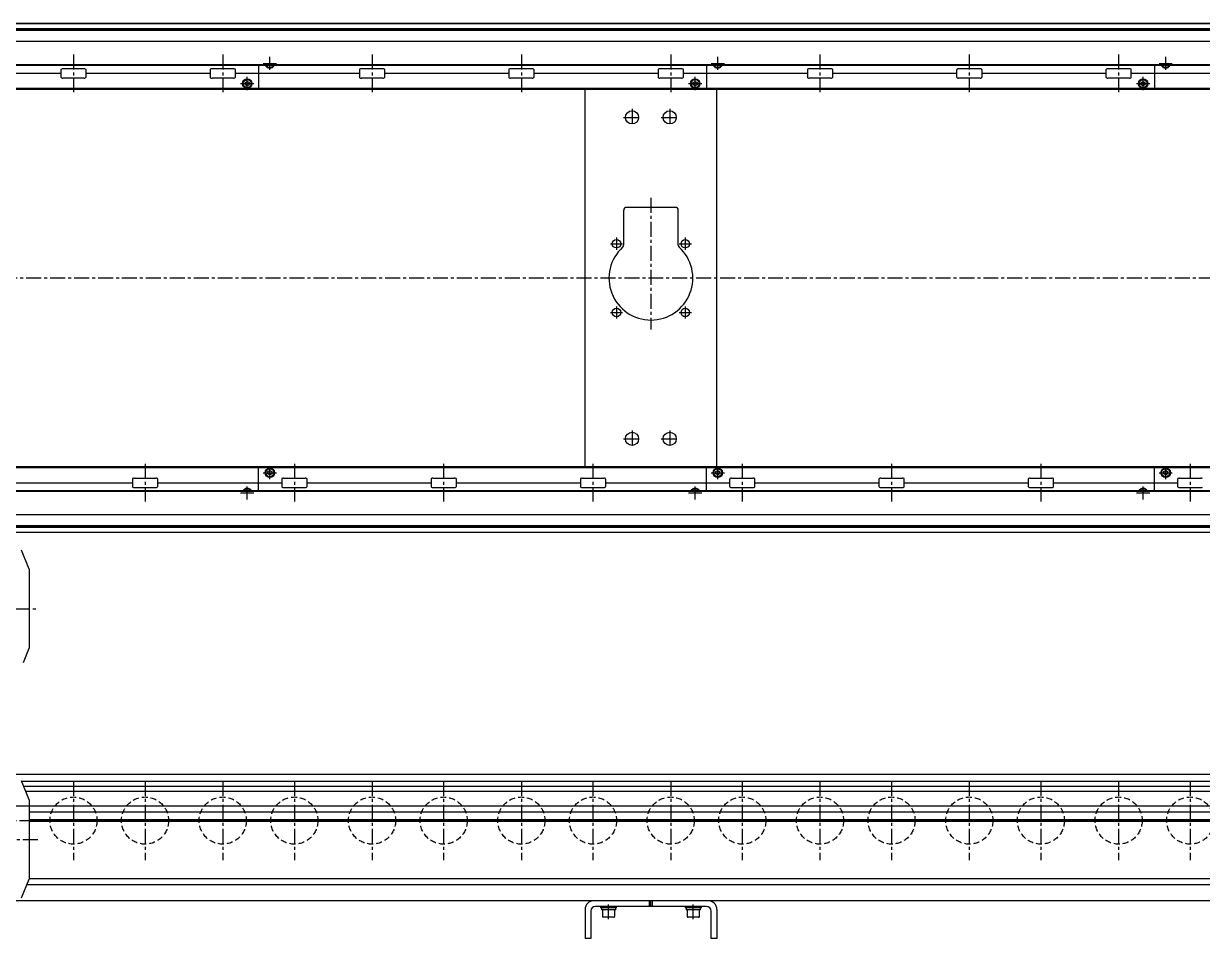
# Model space of a CAD drawing. Extents: x -10 to 3866, y -8 to 1051.
# Drawn here: x 676 to 1928, y 28 to 998 of the extents above; entities that cross this region are included whole.
import ezdxf

# ---------------------------------------------------------------- set-up
doc = ezdxf.new("R2010")
doc.units = 0
doc.header["$LTSCALE"] = 0.5
doc.linetypes.add('CENTER', pattern=[50.8, 31.75, -6.35, 6.35, -6.35])
doc.linetypes.add('DASHED', pattern=[19.05, 12.7, -6.35])
for name, color, linetype in [('MSM_CENTER', 1, 'CENTER'), ('MSM_CONTINUOUS', 7, 'CONTINUOUS'), ('MSM_DASHED', 4, 'DASHED')]:
    doc.layers.add(name, color=color, linetype=linetype)

msp = doc.modelspace()

# ---------------------------------------------------------------- linework, layer by layer
at = {"layer": 'MSM_CENTER'}
for p, q in [((729.1, 965.5), (729.1, 925.5)), ((887.6, 965.5), (887.6, 925.5)), ((1046.1, 965.5), (1046.1, 925.5)), ((1204.6, 965.5), (1204.6, 925.5)), ((1363.1, 965.5), (1363.1, 925.5)), ((1521.6, 965.5), (1521.6, 925.5)), ((1680.1, 965.5), (1680.1, 925.5)), ((1838.6, 965.5), (1838.6, 925.5)), ((930.6, 956.2), (944.6, 956.2)), ((937.6, 949.2), (937.6, 963.3)), ((1406.1, 956.2), (1420.1, 956.2)), ((1413.1, 949.2), (1413.1, 963.3)), ((1881.6, 956.2), (1895.6, 956.2)), ((1888.6, 949.2), (1888.6, 963.3)), ((913.6, 927.7), (913.6, 941.8)), ((1389.1, 927.7), (1389.1, 941.8)), ((1864.6, 927.7), (1864.6, 941.8)), ((906.6, 934.7), (920.6, 934.7)), ((1382.1, 934.7), (1396.1, 934.7)), ((1857.6, 934.7), (1871.6, 934.7)), ((1322.1, 907.9), (1322.1, 889.9)), ((1362.1, 907.9), (1362.1, 889.9)), ((1313.1, 898.9), (1331.2, 898.9)), ((1353.1, 898.9), (1371.2, 898.9)), ((1342.1, 813.4), (1342.1, 673.9)), ((1299.1, 764.9), (1312.1, 764.9)), ((1305.6, 771.4), (1305.6, 758.4)), ((1372.1, 764.9), (1385.1, 764.9)), ((1378.6, 771.4), (1378.6, 758.4)), ((3158.7, 728.4), (359.6, 728.4)), ((1299.1, 691.9), (1312.1, 691.9)), ((1305.6, 698.4), (1305.6, 685.4)), ((1372.1, 691.9), (1385.1, 691.9)), ((1378.6, 698.4), (1378.6, 685.4)), ((1322.1, 566.9), (1322.1, 548.9)), ((1362.1, 566.9), (1362.1, 548.9)), ((1313.1, 557.9), (1331.2, 557.9)), ((1353.1, 557.9), (1371.2, 557.9)), ((805.1, 531.3), (805.1, 491.3)), ((937.6, 515), (937.6, 529)), ((963.6, 531.3), (963.6, 491.3)), ((1122.1, 531.3), (1122.1, 491.3)), ((1280.6, 531.3), (1280.6, 491.3)), ((1413.1, 515), (1413.1, 529)), ((1439.1, 531.3), (1439.1, 491.3)), ((1597.6, 531.3), (1597.6, 491.3)), ((1756.1, 531.3), (1756.1, 491.3)), ((1888.6, 515), (1888.6, 529)), ((1914.6, 531.3), (1914.6, 491.3)), ((930.6, 522), (944.6, 522)), ((1406.1, 522), (1420.1, 522)), ((1881.6, 522), (1895.6, 522)), ((913.6, 493.5), (913.6, 507.5)), ((1389.1, 493.5), (1389.1, 507.5)), ((1864.6, 493.5), (1864.6, 507.5)), ((906.6, 500.5), (920.6, 500.5)), ((1382.1, 500.5), (1396.1, 500.5)), ((1857.6, 500.5), (1871.6, 500.5)), ((362.1, 377.7), (692.1, 377.7)), ((729.1, 195), (729.1, 111)), ((805.1, 195), (805.1, 111)), ((887.6, 195), (887.6, 111)), ((963.6, 195), (963.6, 111)), ((1046.1, 195), (1046.1, 111)), ((1122.1, 195), (1122.1, 111)), ((1204.6, 195), (1204.6, 111)), ((1280.6, 195), (1280.6, 111)), ((1363.1, 195), (1363.1, 111)), ((1439.1, 195), (1439.1, 111)), ((1521.6, 195), (1521.6, 111)), ((1597.6, 195), (1597.6, 111)), ((1680.1, 195), (1680.1, 111)), ((1756.1, 195), (1756.1, 111)), ((1838.6, 195), (1838.6, 111)), ((1914.6, 195), (1914.6, 111)), ((367.1, 153), (3149.2, 153)), ((472.1, 133), (692.1, 133)), ((1297.2, 48.4), (1297.2, 64)), ((1387.1, 48.4), (1387.1, 64))]:
    msp.add_line(p, q, dxfattribs=at)
at = {"layer": 'MSM_CONTINUOUS'}
for p, q in [((3148.7, 998.4), (370.5, 998.4)), ((3147.1, 998.3), (372.1, 998.3)), ((3122.5, 992.9), (396.8, 992.9)), ((3122.5, 991.2), (396.8, 991.2)), ((3122.4, 992), (396.9, 992)), ((3147.1, 979.5), (372.1, 979.5)), ((3147.1, 954.1), (372.1, 954.1)), ((3147.1, 954.5), (422.1, 954.5)), ((925.6, 954.1), (925.6, 929.4)), ((937.6, 953.9), (937.3, 954.1)), ((938, 954.1), (937.6, 953.9)), ((1401.1, 954.1), (1401.1, 929.4)), ((1413.1, 953.9), (1412.8, 954.1)), ((1413.5, 954.1), (1413.1, 953.9)), ((1876.6, 954.1), (1876.6, 929.4)), ((1888.6, 953.9), (1888.3, 954.1)), ((1889, 954.1), (1888.6, 953.9)), ((715.7, 945.5), (584.1, 945.5)), ((715.7, 949.5), (715.7, 941.5)), ((740.6, 950.5), (717.7, 950.5)), ((740.6, 940.5), (717.7, 940.5)), ((742.6, 941.5), (742.6, 949.5)), ((874.2, 945.5), (742.6, 945.5)), ((874.2, 949.5), (874.2, 941.5)), ((899.1, 950.5), (876.2, 950.5)), ((899.1, 940.5), (876.2, 940.5)), ((901.1, 941.5), (901.1, 949.5)), ((1032.7, 945.5), (901.1, 945.5)), ((1032.7, 949.5), (1032.7, 941.5)), ((1057.6, 950.5), (1034.7, 950.5)), ((1057.6, 940.5), (1034.7, 940.5)), ((1059.6, 941.5), (1059.6, 949.5)), ((1191.2, 945.5), (1059.6, 945.5)), ((1191.2, 949.5), (1191.2, 941.5)), ((1216.1, 950.5), (1193.2, 950.5)), ((1216.1, 940.5), (1193.2, 940.5)), ((1218.1, 941.5), (1218.1, 949.5)), ((1349.7, 945.5), (1218.1, 945.5)), ((1349.7, 949.5), (1349.7, 941.5)), ((1374.6, 950.5), (1351.7, 950.5)), ((1374.6, 940.5), (1351.7, 940.5)), ((1376.6, 941.5), (1376.6, 949.5)), ((1508.2, 945.5), (1376.6, 945.5)), ((1508.2, 949.5), (1508.2, 941.5)), ((1533.1, 950.5), (1510.2, 950.5)), ((1533.1, 940.5), (1510.2, 940.5)), ((1535.1, 941.5), (1535.1, 949.5)), ((1666.7, 945.5), (1535.1, 945.5)), ((1666.7, 949.5), (1666.7, 941.5)), ((1691.6, 950.5), (1668.7, 950.5)), ((1691.6, 940.5), (1668.7, 940.5)), ((1693.6, 941.5), (1693.6, 949.5)), ((1825.2, 945.5), (1693.6, 945.5)), ((1825.2, 949.5), (1825.2, 941.5)), ((1850.1, 950.5), (1827.2, 950.5)), ((1850.1, 940.5), (1827.2, 940.5)), ((1852.1, 941.5), (1852.1, 949.5)), ((1983.7, 945.5), (1852.1, 945.5)), ((3144.6, 929.4), (450.1, 929.4)), ((3148.7, 928.4), (450.1, 928.4)), ((911.6, 935.9), (913.6, 937.1)), ((911.6, 933.6), (911.6, 935.9)), ((913.6, 932.4), (911.6, 933.6)), ((913.6, 937.1), (915.6, 935.9)), ((915.6, 933.6), (913.6, 932.4)), ((915.6, 935.9), (915.6, 933.6)), ((1272.2, 528.4), (1272.2, 928.4)), ((1387.1, 935.9), (1389.1, 937.1)), ((1387.1, 933.6), (1387.1, 935.9)), ((1389.1, 932.4), (1387.1, 933.6)), ((1389.1, 937.1), (1391.1, 935.9)), ((1391.1, 933.6), (1389.1, 932.4)), ((1391.1, 935.9), (1391.1, 933.6)), ((1412.2, 528.4), (1412.2, 928.4)), ((1862.6, 935.9), (1864.6, 937.1)), ((1862.6, 933.6), (1862.6, 935.9)), ((1864.6, 932.4), (1862.6, 933.6)), ((1864.6, 937.1), (1866.6, 935.9)), ((1866.6, 933.6), (1864.6, 932.4)), ((1866.6, 935.9), (1866.6, 933.6)), ((1368.2, 803.4), (1316.2, 803.4)), ((1313.1, 800.4), (1313.1, 763.5)), ((1371.2, 763.5), (1371.2, 800.4)), ((3148.7, 528.4), (450.1, 528.4)), ((450.1, 527.4), (3144.6, 527.4)), ((925.6, 502.6), (925.6, 527.4)), ((1401.1, 502.6), (1401.1, 527.4)), ((1876.6, 502.6), (1876.6, 527.4)), ((791.7, 515.3), (791.7, 507.3)), ((793.7, 516.3), (816.6, 516.3)), ((818.6, 507.3), (818.6, 515.3)), ((935.6, 523.2), (937.6, 524.4)), ((935.6, 520.9), (935.6, 523.2)), ((937.6, 519.7), (935.6, 520.9)), ((937.6, 524.4), (939.6, 523.2)), ((939.6, 520.9), (937.6, 519.7)), ((939.6, 523.2), (939.6, 520.9)), ((950.2, 515.3), (950.2, 507.3)), ((952.2, 516.3), (975.1, 516.3)), ((977.1, 507.3), (977.1, 515.3)), ((1108.7, 515.3), (1108.7, 507.3)), ((1110.7, 516.3), (1133.6, 516.3)), ((1135.6, 507.3), (1135.6, 515.3)), ((1267.2, 515.3), (1267.2, 507.3)), ((1269.2, 516.3), (1292.1, 516.3)), ((1294.1, 507.3), (1294.1, 515.3)), ((1411.1, 523.2), (1413.1, 524.4)), ((1411.1, 520.9), (1411.1, 523.2)), ((1413.1, 519.7), (1411.1, 520.9)), ((1413.1, 524.4), (1415.1, 523.2)), ((1415.1, 520.9), (1413.1, 519.7)), ((1415.1, 523.2), (1415.1, 520.9)), ((1425.7, 515.3), (1425.7, 507.3)), ((1427.7, 516.3), (1450.6, 516.3)), ((1452.6, 507.3), (1452.6, 515.3)), ((1584.2, 515.3), (1584.2, 507.3)), ((1586.2, 516.3), (1609.1, 516.3)), ((1611.1, 507.3), (1611.1, 515.3)), ((1742.7, 515.3), (1742.7, 507.3)), ((1744.7, 516.3), (1767.6, 516.3)), ((1769.6, 507.3), (1769.6, 515.3)), ((1886.6, 523.2), (1888.6, 524.4)), ((1886.6, 520.9), (1886.6, 523.2)), ((1888.6, 519.7), (1886.6, 520.9)), ((1888.6, 524.4), (1890.6, 523.2)), ((1890.6, 520.9), (1888.6, 519.7)), ((1890.6, 523.2), (1890.6, 520.9)), ((1901.2, 515.3), (1901.2, 507.3)), ((1903.2, 516.3), (1926.1, 516.3)), ((3147.1, 502.6), (372.1, 502.6)), ((3147.1, 502.2), (422.1, 502.2)), ((660.1, 511.3), (791.7, 511.3)), ((793.7, 506.3), (816.6, 506.3)), ((818.6, 511.3), (950.2, 511.3)), ((913.3, 502.6), (913.6, 502.9)), ((913.6, 502.9), (914, 502.6)), ((952.2, 506.3), (975.1, 506.3)), ((977.1, 511.3), (1108.7, 511.3)), ((1110.7, 506.3), (1133.6, 506.3)), ((1135.6, 511.3), (1267.2, 511.3)), ((1269.2, 506.3), (1292.1, 506.3)), ((1294.1, 511.3), (1425.7, 511.3)), ((1388.8, 502.6), (1389.1, 502.9)), ((1389.1, 502.9), (1389.5, 502.6)), ((1427.7, 506.3), (1450.6, 506.3)), ((1452.6, 511.3), (1584.2, 511.3)), ((1586.2, 506.3), (1609.1, 506.3)), ((1611.1, 511.3), (1742.7, 511.3)), ((1744.7, 506.3), (1767.6, 506.3)), ((1769.6, 511.3), (1901.2, 511.3)), ((1864.3, 502.6), (1864.6, 502.9)), ((1864.6, 502.9), (1865, 502.6)), ((1903.2, 506.3), (1926.1, 506.3)), ((3147.1, 477.2), (372.1, 477.2)), ((3122.5, 465.6), (396.8, 465.6)), ((3122.5, 463.9), (396.8, 463.9)), ((3122.4, 464.7), (396.9, 464.7)), ((3148.7, 458.4), (370.5, 458.4)), ((3147.1, 458.4), (372.1, 458.4)), ((682.1, 419.7), (674.1, 439.7)), ((682.1, 419.7), (682.1, 335.7)), ((676.1, 320.7), (682.1, 335.7)), ((3147.1, 202), (372.1, 202)), ((682.1, 175), (674.1, 195)), ((3147.1, 194.6), (674.3, 194.6)), ((3031.2, 189), (676.5, 189)), ((3031.2, 184), (678.5, 184)), ((2931.2, 168.2), (667.1, 168.2)), ((682.1, 175), (682.1, 91)), ((2931.2, 161.8), (682.1, 161.8)), ((2931.2, 153.9), (682.1, 153.9)), ((2931.2, 153), (682.1, 153)), ((2931.2, 152.1), (682.1, 152.1)), ((674.1, 71), (682.1, 91)), ((2931.2, 91.3), (682.1, 91.3)), ((2931.2, 84.8), (679.6, 84.8)), ((3148.7, 68), (472.1, 68)), ((1340.7, 62), (1340.7, 68)), ((1342.1, 62), (1342.1, 68)), ((1343.7, 62), (1343.7, 68)), ((1272.2, 58.5), (1272.2, 28)), ((1278.2, 57), (1278.2, 28)), ((1401.1, 62), (1283.2, 62)), ((1288.7, 62), (1288.7, 60.4)), ((1305.6, 60.4), (1288.7, 60.4)), ((1289.5, 60.4), (1289.5, 58.4)), ((1304.8, 58.4), (1289.5, 58.4)), ((1290.7, 58.4), (1290.7, 51.2)), ((1302.8, 50.4), (1291.5, 50.4)), ((1303.7, 51.2), (1303.7, 58.4)), ((1304.8, 58.4), (1304.8, 60.4)), ((1305.6, 60.4), (1305.6, 62)), ((1378.6, 62), (1378.6, 60.4)), ((1395.7, 60.4), (1378.6, 60.4)), ((1379.5, 60.4), (1379.5, 58.4)), ((1394.8, 58.4), (1379.5, 58.4)), ((1380.7, 58.4), (1380.7, 51.2)), ((1392.8, 50.4), (1381.5, 50.4)), ((1393.7, 51.2), (1393.7, 58.4)), ((1394.8, 58.4), (1394.8, 60.4)), ((1395.7, 60.4), (1395.7, 62)), ((1406.1, 28), (1406.1, 57)), ((1412.2, 58.5), (1412.2, 28)), ((1278.2, 28), (1272.2, 28)), ((1412.2, 28), (1406.1, 28))]:
    msp.add_line(p, q, dxfattribs=at)
for centre, radius in [((913.6, 934.7), 5), ((913.6, 934.7), 4.25), ((1389.1, 934.7), 5), ((1389.1, 934.7), 4.25), ((1864.6, 934.7), 5), ((1864.6, 934.7), 4.25), ((1322.1, 898.9), 7), ((1362.1, 898.9), 7), ((1305.6, 764.9), 4.5), ((1378.6, 764.9), 4.5), ((1305.6, 691.9), 4.5), ((1378.6, 691.9), 4.5), ((1322.1, 557.9), 7), ((1362.1, 557.9), 7), ((937.6, 522), 5), ((937.6, 522), 4.25), ((1413.1, 522), 5), ((1413.1, 522), 4.25), ((1888.6, 522), 5), ((1888.6, 522), 4.25)]:
    msp.add_circle(centre, radius, dxfattribs=at)
for centre, radius, start, end in [((937.6, 956.2), 5, 204.8346, 335.1654), ((937.6, 956.2), 4.25, 209.6116, 330.3884), ((1413.1, 956.2), 5, 204.8346, 335.1654), ((1413.1, 956.2), 4.25, 209.6116, 330.3884), ((1888.6, 956.2), 5, 204.8346, 335.1654), ((1888.6, 956.2), 4.25, 209.6116, 330.3884), ((716.6, 949.4), 0.882, 115.5328, 172.1027), ((716.6, 941.6), 0.882, 187.8973, 244.4672), ((717.7, 947.1), 3.41, 89.6687, 115.2454), ((717.7, 943.9), 3.41, 244.7546, 270.3313), ((740.6, 947.1), 3.41, 64.7546, 90.3313), ((740.6, 943.9), 3.41, 269.6687, 295.2454), ((741.7, 949.4), 0.882, 7.8973, 64.4672), ((741.7, 941.6), 0.882, 295.5328, 352.1027), ((875.1, 949.4), 0.882, 115.5328, 172.1027), ((875.1, 941.6), 0.882, 187.8973, 244.4672), ((876.2, 947.1), 3.41, 89.6687, 115.2454), ((876.2, 943.9), 3.41, 244.7546, 270.3313), ((899.1, 947.1), 3.41, 64.7546, 90.3313), ((899.1, 943.9), 3.41, 269.6687, 295.2454), ((900.2, 949.4), 0.882, 7.8973, 64.4672), ((900.2, 941.6), 0.882, 295.5328, 352.1027), ((1033.6, 949.4), 0.882, 115.5328, 172.1027), ((1033.6, 941.6), 0.882, 187.8973, 244.4672), ((1034.7, 947.1), 3.41, 89.6687, 115.2454), ((1034.7, 943.9), 3.41, 244.7546, 270.3313), ((1057.6, 947.1), 3.41, 64.7546, 90.3313), ((1057.6, 943.9), 3.41, 269.6687, 295.2454), ((1058.7, 949.4), 0.882, 7.8973, 64.4672), ((1058.7, 941.6), 0.882, 295.5328, 352.1027), ((1192.1, 949.4), 0.882, 115.5328, 172.1027), ((1192.1, 941.6), 0.882, 187.8973, 244.4672), ((1193.2, 947.1), 3.41, 89.6687, 115.2454), ((1193.2, 943.9), 3.41, 244.7546, 270.3313), ((1216.1, 947.1), 3.41, 64.7546, 90.3313), ((1216.1, 943.9), 3.41, 269.6687, 295.2454), ((1217.2, 949.4), 0.882, 7.8973, 64.4672), ((1217.2, 941.6), 0.882, 295.5328, 352.1027), ((1350.6, 949.4), 0.882, 115.5328, 172.1027), ((1350.6, 941.6), 0.882, 187.8973, 244.4672), ((1351.7, 947.1), 3.41, 89.6687, 115.2454), ((1351.7, 943.9), 3.41, 244.7546, 270.3313), ((1374.6, 947.1), 3.41, 64.7546, 90.3313), ((1374.6, 943.9), 3.41, 269.6687, 295.2454), ((1375.7, 949.4), 0.882, 7.8973, 64.4672), ((1375.7, 941.6), 0.882, 295.5328, 352.1027), ((1509.1, 949.4), 0.882, 115.5328, 172.1027), ((1509.1, 941.6), 0.882, 187.8973, 244.4672), ((1510.2, 947.1), 3.41, 89.6687, 115.2454), ((1510.2, 943.9), 3.41, 244.7546, 270.3313), ((1533.1, 947.1), 3.41, 64.7546, 90.3313), ((1533.1, 943.9), 3.41, 269.6687, 295.2454), ((1534.2, 949.4), 0.882, 7.8973, 64.4672), ((1534.2, 941.6), 0.882, 295.5328, 352.1027), ((1667.6, 949.4), 0.882, 115.5328, 172.1027), ((1667.6, 941.6), 0.882, 187.8973, 244.4672), ((1668.7, 947.1), 3.41, 89.6687, 115.2454), ((1668.7, 943.9), 3.41, 244.7546, 270.3313), ((1691.6, 947.1), 3.41, 64.7546, 90.3313), ((1691.6, 943.9), 3.41, 269.6687, 295.2454), ((1692.7, 949.4), 0.882, 7.8973, 64.4672), ((1692.7, 941.6), 0.882, 295.5328, 352.1027), ((1826.1, 949.4), 0.882, 115.5328, 172.1027), ((1826.1, 941.6), 0.882, 187.8973, 244.4672), ((1827.2, 947.1), 3.41, 89.6687, 115.2454), ((1827.2, 943.9), 3.41, 244.7546, 270.3313), ((1850.1, 947.1), 3.41, 64.7546, 90.3313), ((1850.1, 943.9), 3.41, 269.6687, 295.2454), ((1851.2, 949.4), 0.882, 7.8973, 64.4672), ((1851.2, 941.6), 0.882, 295.5328, 352.1027), ((1316.2, 800.4), 3, 90, 180), ((1368.2, 800.4), 3, 0, 90), ((1310.1, 763.5), 3, 312.3521, 360), ((1374.2, 763.5), 3, 180, 227.6479), ((1342.1, 728.4), 44.5, 132.3521, 47.6479), ((792.6, 515.2), 0.882, 115.5328, 172.1027), ((793.7, 512.9), 3.41, 89.6687, 115.2454), ((816.6, 512.9), 3.41, 64.7546, 90.3313), ((817.7, 515.2), 0.882, 7.8973, 64.4672), ((951.1, 515.2), 0.882, 115.5328, 172.1027), ((952.2, 512.9), 3.41, 89.6687, 115.2454), ((975.1, 512.9), 3.41, 64.7546, 90.3313), ((976.2, 515.2), 0.882, 7.8973, 64.4672), ((1109.6, 515.2), 0.882, 115.5328, 172.1027), ((1110.7, 512.9), 3.41, 89.6687, 115.2454), ((1133.6, 512.9), 3.41, 64.7546, 90.3313), ((1134.7, 515.2), 0.882, 7.8973, 64.4672), ((1268.1, 515.2), 0.882, 115.5328, 172.1027), ((1269.2, 512.9), 3.41, 89.6687, 115.2454), ((1292.1, 512.9), 3.41, 64.7546, 90.3313), ((1293.2, 515.2), 0.882, 7.8973, 64.4672), ((1426.6, 515.2), 0.882, 115.5328, 172.1027), ((1427.7, 512.9), 3.41, 89.6687, 115.2454), ((1450.6, 512.9), 3.41, 64.7546, 90.3313), ((1451.7, 515.2), 0.882, 7.8973, 64.4672), ((1585.1, 515.2), 0.882, 115.5328, 172.1027), ((1586.2, 512.9), 3.41, 89.6687, 115.2454), ((1609.1, 512.9), 3.41, 64.7546, 90.3313), ((1610.2, 515.2), 0.882, 7.8973, 64.4672), ((1743.6, 515.2), 0.882, 115.5328, 172.1027), ((1744.7, 512.9), 3.41, 89.6687, 115.2454), ((1767.6, 512.9), 3.41, 64.7546, 90.3313), ((1768.7, 515.2), 0.882, 7.8973, 64.4672), ((1902.1, 515.2), 0.882, 115.5328, 172.1027), ((1903.2, 512.9), 3.41, 89.6687, 115.2454), ((1926.1, 512.9), 3.41, 64.7546, 90.3313), ((792.6, 507.4), 0.882, 187.8973, 244.4672), ((793.7, 509.7), 3.41, 244.7546, 270.3313), ((816.6, 509.7), 3.41, 269.6687, 295.2454), ((817.7, 507.4), 0.882, 295.5328, 352.1027), ((913.6, 500.5), 5, 24.8346, 155.1654), ((913.6, 500.5), 4.25, 29.6116, 150.3884), ((951.1, 507.4), 0.882, 187.8973, 244.4672), ((952.2, 509.7), 3.41, 244.7546, 270.3313), ((975.1, 509.7), 3.41, 269.6687, 295.2454), ((976.2, 507.4), 0.882, 295.5328, 352.1027), ((1109.6, 507.4), 0.882, 187.8973, 244.4672), ((1110.7, 509.7), 3.41, 244.7546, 270.3313), ((1133.6, 509.7), 3.41, 269.6687, 295.2454), ((1134.7, 507.4), 0.882, 295.5328, 352.1027), ((1268.1, 507.4), 0.882, 187.8973, 244.4672), ((1269.2, 509.7), 3.41, 244.7546, 270.3313), ((1292.1, 509.7), 3.41, 269.6687, 295.2454), ((1293.2, 507.4), 0.882, 295.5328, 352.1027), ((1389.1, 500.5), 5, 24.8346, 155.1654), ((1389.1, 500.5), 4.25, 29.6116, 150.3884), ((1426.6, 507.4), 0.882, 187.8973, 244.4672), ((1427.7, 509.7), 3.41, 244.7546, 270.3313), ((1450.6, 509.7), 3.41, 269.6687, 295.2454), ((1451.7, 507.4), 0.882, 295.5328, 352.1027), ((1585.1, 507.4), 0.882, 187.8973, 244.4672), ((1586.2, 509.7), 3.41, 244.7546, 270.3313), ((1609.1, 509.7), 3.41, 269.6687, 295.2454), ((1610.2, 507.4), 0.882, 295.5328, 352.1027), ((1743.6, 507.4), 0.882, 187.8973, 244.4672), ((1744.7, 509.7), 3.41, 244.7546, 270.3313), ((1767.6, 509.7), 3.41, 269.6687, 295.2454), ((1768.7, 507.4), 0.882, 295.5328, 352.1027), ((1864.6, 500.5), 5, 24.8346, 155.1654), ((1864.6, 500.5), 4.25, 29.6116, 150.3884), ((1902.1, 507.4), 0.882, 187.8973, 244.4672), ((1903.2, 509.7), 3.41, 244.7546, 270.3313), ((1926.1, 509.7), 3.41, 269.6687, 295.2454), ((1281.7, 58.5), 9.5, 90, 180), ((1402.7, 58.5), 9.5, 0, 90), ((1283.2, 57), 5, 90, 180), ((1291.5, 51.2), 0.8, 180, 270), ((1302.8, 51.2), 0.8, 270, 0), ((1381.5, 51.2), 0.8, 180, 270), ((1392.8, 51.2), 0.8, 270, 0), ((1401.1, 57), 5, 0, 90)]:
    msp.add_arc(centre, radius, start, end, dxfattribs=at)
at = {"layer": 'MSM_DASHED'}
for centre in [(729.1, 153), (805.1, 153), (887.6, 153), (963.6, 153), (1046.1, 153), (1122.1, 153), (1204.6, 153), (1280.6, 153), (1363.1, 153), (1439.1, 153), (1521.6, 153), (1597.6, 153), (1680.1, 153), (1756.1, 153), (1838.6, 153), (1914.6, 153)]:
    msp.add_circle(centre, 25, dxfattribs=at)

doc.saveas('drawing.dxf')
